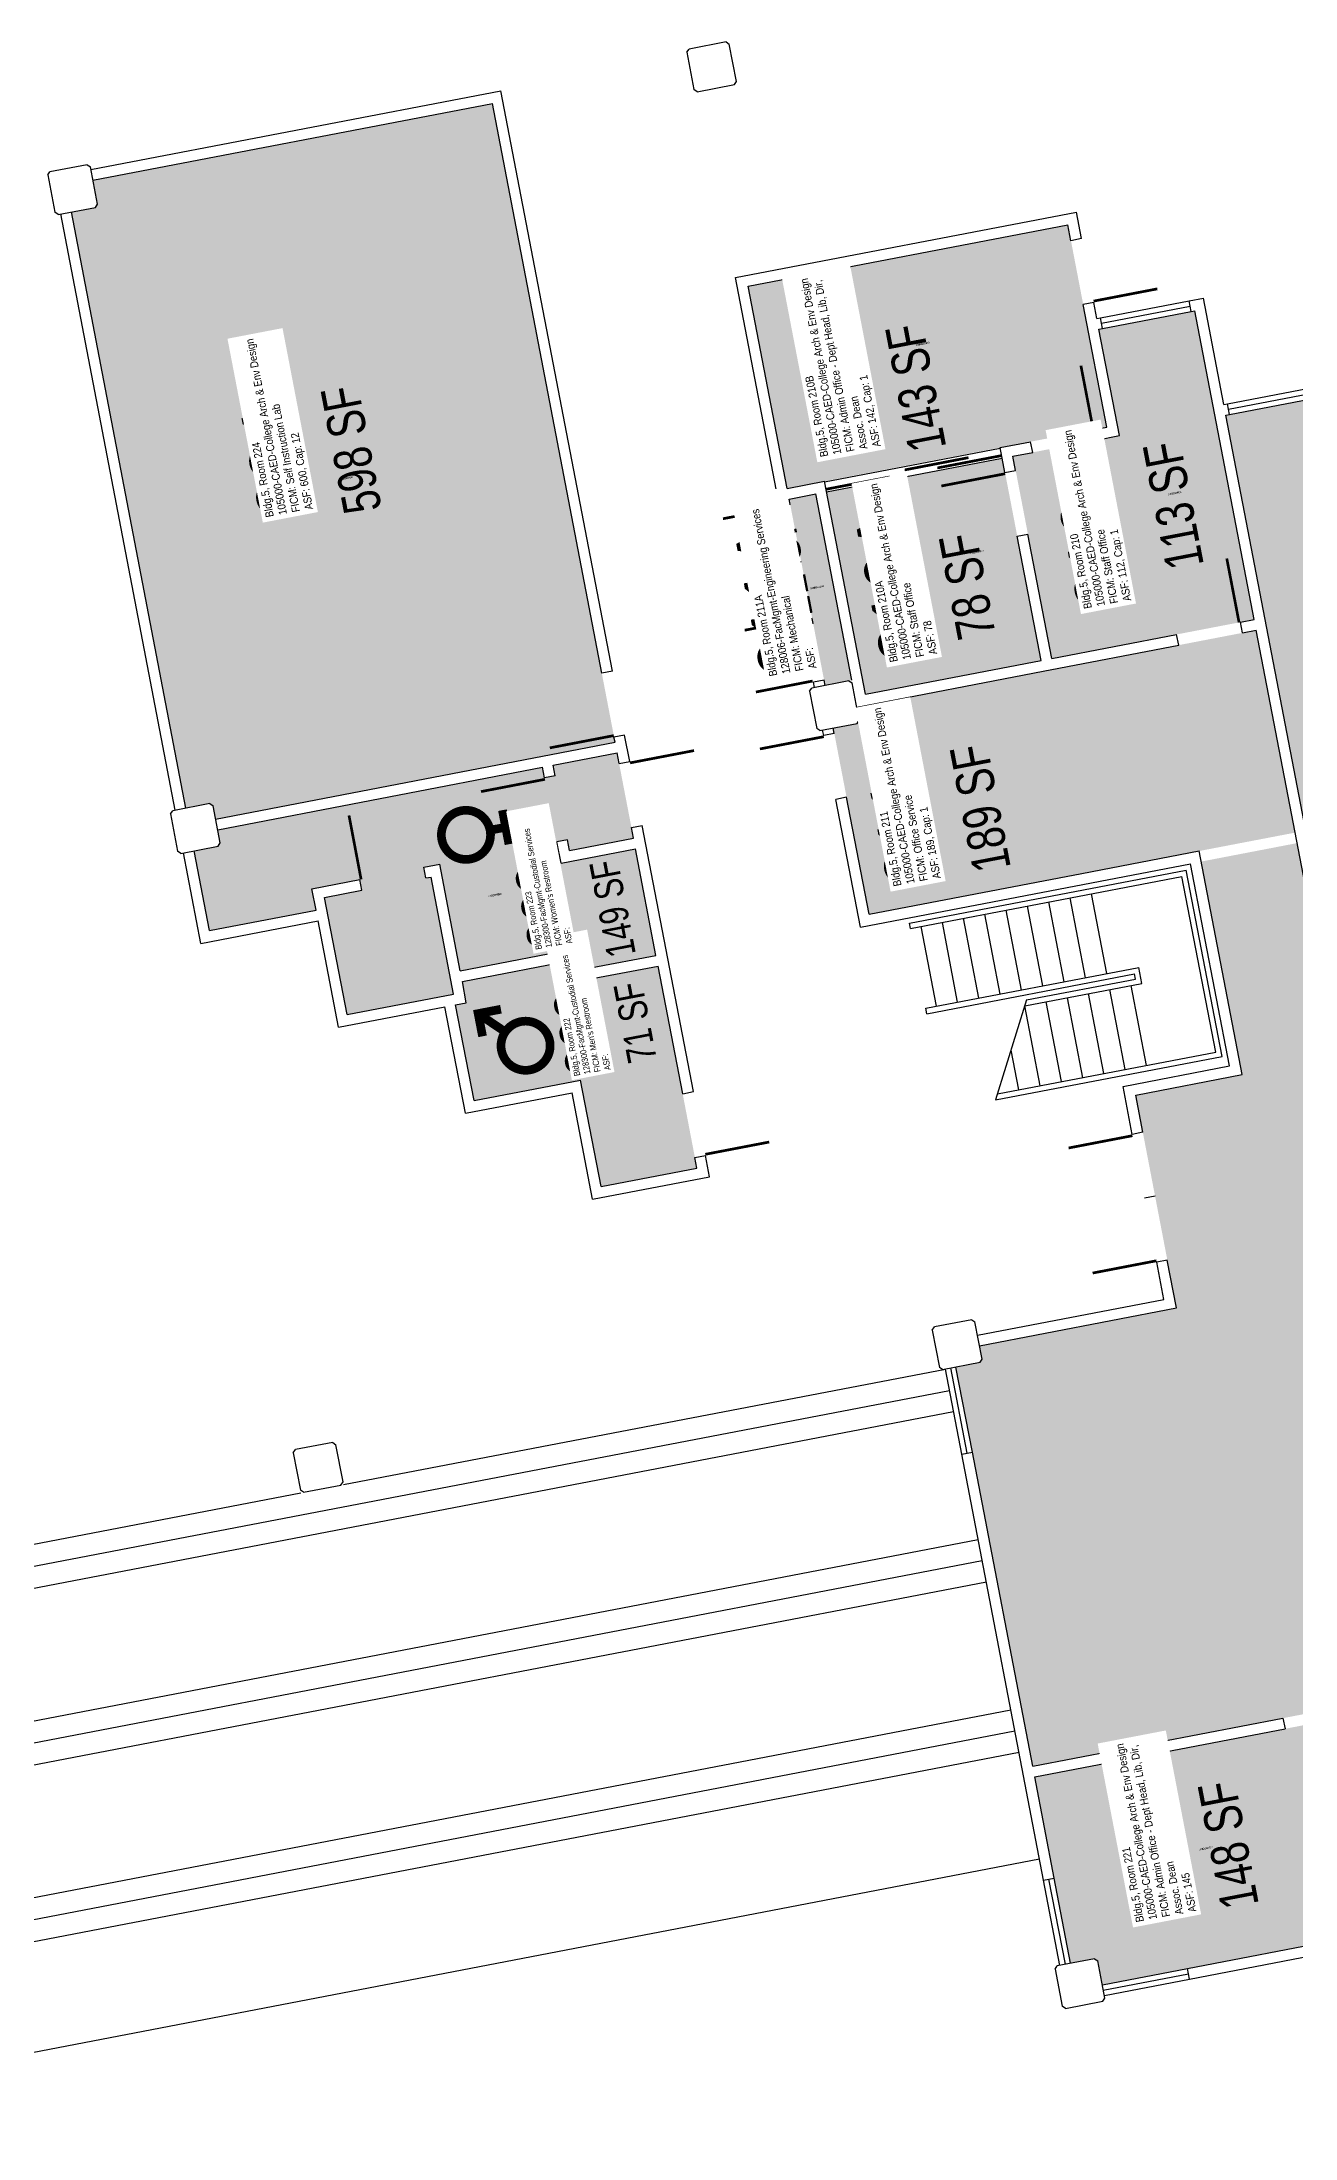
# Model space of a CAD drawing. Header units: inches. Extents: x 69199020 to 69202739, y 27674225 to 27677034.
# Drawn here: x 69201444 to 69202137, y 27674225 to 27675384 of the extents above; entities that cross this region are included whole.
import ezdxf
from ezdxf.enums import TextEntityAlignment as Align

# ---------------------------------------------------------------- set-up
doc = ezdxf.new("R2010")
doc.units = ezdxf.units.IN
doc.header["$LTSCALE"] = 10
doc.header["$MEASUREMENT"] = 0
doc.layers.get('0').update_dxf_attribs({"linetype": 'CONTINUOUS'})
for name, color, linetype in [('A-DOOR', 2, 'CONTINUOUS'), ('A-FLOR', 3, 'CONTINUOUS'), ('A-GLAZ', 1, 'CONTINUOUS'), ('A-IDEN-ICON', 4, 'CONTINUOUS'), ('A-IDEN-RNUM', 7, 'CONTINUOUS'), ('A-IDEN-SNUM', 4, 'CONTINUOUS'), ('A-IDEN-VNUM', 4, 'CONTINUOUS'), ('A-SITE', 3, 'CONTINUOUS'), ('A-WALL', 5, 'CONTINUOUS'), ('AREA-TEXT', 3, 'CONTINUOUS'), ('Rooms-Category-Color', 7, 'CONTINUOUS'), ('Rooms-College-Color', 7, 'CONTINUOUS'), ('Rooms-Department-Color', 7, 'CONTINUOUS'), ('Rooms-Division-Color', 7, 'CONTINUOUS'), ('Rooms-Information', 7, 'CONTINUOUS')]:
    doc.layers.add(name, color=color, linetype=linetype)
doc.styles.add('CP_AREA', font='arial.ttf', dxfattribs={"height": 15})
doc.styles.add('CP_ROOMSNUMBER', font='arial.ttf', dxfattribs={"height": 1})
doc.styles.add('CP_ROOMVNUMBER', font='arial.ttf', dxfattribs={"width": 0.85, "height": 0.075})

# ---------------------------------------------------------------- blocks, each defined once
blk = doc.blocks.new('CPWOMEN')
at = {"const_width": 0.015}
blk.add_lwpolyline([(-0.0375, 0, 1), (0.0475, 0, 1)], format="xyb", close=True, dxfattribs=at)
for points in [[(0.005, -0.04), (0.005, -0.1)], [(-0.025, -0.07), (0.035, -0.07)]]:
    blk.add_lwpolyline(points, dxfattribs=at)
blk = doc.blocks.new('CPMEN')
at = {"const_width": 0.015}
for points in [[(0.055, 0.01), (0.055, 0.05), (0.015, 0.05)], [(0.0151, 0.0101), (0.055, 0.05)]]:
    blk.add_lwpolyline(points, dxfattribs=at)
blk.add_lwpolyline([(-0.0575, -0.02, 1), (0.0275, -0.02, 1)], format="xyb", close=True, dxfattribs=at)

msp = doc.modelspace()

# ---------------------------------------------------------------- hatches: boundary and pattern name
at = {"layer": 'Rooms-Category-Color', "true_color": 0xe3f498}
msp.add_hatch(color=61, dxfattribs=at).paths.add_polyline_path([(69201460, 27675290.4), (69201473.3, 27675292.9), (69201474.5, 27675294.7), (69201471.9, 27675308), (69201692.9, 27675350.4), (69201760.8, 27674996.9), (69201539.8, 27674954.4), (69201538.4, 27674961.8), (69201536.7, 27674963), (69201523.4, 27674960.4)])
at = {"layer": 'Rooms-Category-Color', "true_color": 0xfa9ba3}
for points in [[(69201834.5, 27675249.3), (69202011.3, 27675283.3), (69202032.8, 27675171.3), (69201856, 27675137.4)], [(69202039.8, 27675166.6), (69202028.5, 27675225.5), (69202081.5, 27675235.7), (69202114.3, 27675064.8), (69202002.4, 27675043.3), (69201980.9, 27675155.2)], [(69202098.7, 27675177.9), (69202151.8, 27675188.1), (69202163.1, 27675129.1), (69202227.9, 27675141.6), (69202236.4, 27675097.4), (69202223.1, 27675094.9), (69202221.9, 27675093.1), (69202225.9, 27675072.5), (69202227.6, 27675071.3), (69202235, 27675072.7), (69202277.5, 27674851.7), (69202165.5, 27674830.2)], [(69201975, 27675154.1), (69201996.5, 27675042.2), (69201899.3, 27675023.5), (69201877.8, 27675135.4)], [(69201881.5, 27675004.8), (69201894.7, 27675007.3), (69201895.9, 27675009.1), (69201894.5, 27675016.4), (69202115.5, 27675058.9), (69202137, 27674946.9), (69201901.3, 27674901.7)], [(69201993, 27674424.4), (69202169.8, 27674458.4), (69202192.4, 27674340.5), (69202030.4, 27674309.4), (69202027.8, 27674322.6), (69202026.1, 27674323.8), (69202012.8, 27674321.3)]]:
    msp.add_hatch(color=241, dxfattribs=at).paths.add_polyline_path(points)
at = {"layer": 'Rooms-Category-Color', "true_color": 0xadadad}
for points in [[(69201857.1, 27675131.5), (69201871.9, 27675134.3), (69201891.7, 27675031.2), (69201877, 27675028.3)], [(69201527.9, 27674936.9), (69201541.2, 27674939.4), (69201542.4, 27674941.2), (69201541, 27674948.5), (69201720.7, 27674983.1), (69201721.8, 27674977.2), (69201727.7, 27674978.3), (69201726.6, 27674984.2), (69201761.9, 27674991), (69201771, 27674943.8), (69201735.6, 27674937), (69201734.5, 27674942.9), (69201728.6, 27674941.8), (69201730.9, 27674930), (69201772.1, 27674937.9), (69201783.4, 27674879), (69201748.1, 27674872.2), (69201745.8, 27674884), (69201675.1, 27674870.4), (69201663.8, 27674929.4), (69201655, 27674927.7), (69201656.1, 27674921.8), (69201659, 27674922.3), (69201671.5, 27674857.5), (69201612.6, 27674846.2), (69201600.1, 27674911), (69201620.7, 27674915), (69201619.6, 27674920.9), (69201593.1, 27674915.8), (69201595.4, 27674904), (69201536.4, 27674892.7)], [(69201672.6, 27674851.6), (69201678.5, 27674852.8), (69201676.3, 27674864.5), (69201741.1, 27674877), (69201743.3, 27674865.2), (69201784.6, 27674873.1), (69201806.1, 27674761.2), (69201753.1, 27674751), (69201741.7, 27674809.9), (69201682.8, 27674798.6)]]:
    msp.add_hatch(color=253, dxfattribs=at).paths.add_polyline_path(points)
at = {"layer": 'Rooms-Category-Color', "true_color": 0xffe090}
msp.add_hatch(color=41, dxfattribs=at).paths.add_polyline_path([(69202463.2, 27674520.9), (69201991.9, 27674430.3), (69201949.4, 27674651.2), (69201962.7, 27674653.8), (69201963.8, 27674655.5), (69201962.4, 27674662.9), (69202071.4, 27674683.9), (69202048.8, 27674801.7), (69202107.7, 27674813), (69202085.1, 27674930.9), (69202138.1, 27674941.1), (69202160.8, 27674823.2), (69202278.6, 27674845.9), (69202298.4, 27674742.7), (69202291, 27674741.3), (69202289.9, 27674739.6), (69202293.8, 27674718.9), (69202295.6, 27674717.8), (69202316.2, 27674721.7), (69202317.4, 27674723.5), (69202316, 27674730.8), (69202419.1, 27674750.6)])
at = {"layer": 'Rooms-College-Color', "true_color": 0xe3f498}
for points in [[(69201460, 27675290.4), (69201473.3, 27675292.9), (69201474.5, 27675294.7), (69201471.9, 27675308), (69201692.9, 27675350.4), (69201760.8, 27674996.9), (69201539.8, 27674954.4), (69201538.4, 27674961.8), (69201536.7, 27674963), (69201523.4, 27674960.4)], [(69202463.2, 27674520.9), (69201991.9, 27674430.3), (69201949.4, 27674651.2), (69201962.7, 27674653.8), (69201963.8, 27674655.5), (69201962.4, 27674662.9), (69202071.4, 27674683.9), (69202048.8, 27674801.7), (69202107.7, 27674813), (69202085.1, 27674930.9), (69202138.1, 27674941.1), (69202160.8, 27674823.2), (69202278.6, 27674845.9), (69202298.4, 27674742.7), (69202291, 27674741.3), (69202289.9, 27674739.6), (69202293.8, 27674718.9), (69202295.6, 27674717.8), (69202316.2, 27674721.7), (69202317.4, 27674723.5), (69202316, 27674730.8), (69202419.1, 27674750.6)], [(69201993, 27674424.4), (69202169.8, 27674458.4), (69202192.4, 27674340.5), (69202030.4, 27674309.4), (69202027.8, 27674322.6), (69202026.1, 27674323.8), (69202012.8, 27674321.3)]]:
    msp.add_hatch(color=61, dxfattribs=at).paths.add_polyline_path(points)
at = {"layer": 'Rooms-College-Color', "true_color": 0x80bc67}
for points in [[(69201834.5, 27675249.3), (69202011.3, 27675283.3), (69202032.8, 27675171.3), (69201856, 27675137.4)], [(69202039.8, 27675166.6), (69202028.5, 27675225.5), (69202081.5, 27675235.7), (69202114.3, 27675064.8), (69202002.4, 27675043.3), (69201980.9, 27675155.2)], [(69202098.7, 27675177.9), (69202151.8, 27675188.1), (69202163.1, 27675129.1), (69202227.9, 27675141.6), (69202236.4, 27675097.4), (69202223.1, 27675094.9), (69202221.9, 27675093.1), (69202225.9, 27675072.5), (69202227.6, 27675071.3), (69202235, 27675072.7), (69202277.5, 27674851.7), (69202165.5, 27674830.2)], [(69201975, 27675154.1), (69201996.5, 27675042.2), (69201899.3, 27675023.5), (69201877.8, 27675135.4)], [(69201881.5, 27675004.8), (69201894.7, 27675007.3), (69201895.9, 27675009.1), (69201894.5, 27675016.4), (69202115.5, 27675058.9), (69202137, 27674946.9), (69201901.3, 27674901.7)]]:
    msp.add_hatch(color=83, dxfattribs=at).paths.add_polyline_path(points)
at = {"layer": 'Rooms-College-Color', "true_color": 0xadadad}
for points in [[(69201857.1, 27675131.5), (69201871.9, 27675134.3), (69201891.7, 27675031.2), (69201877, 27675028.3)], [(69201527.9, 27674936.9), (69201541.2, 27674939.4), (69201542.4, 27674941.2), (69201541, 27674948.5), (69201720.7, 27674983.1), (69201721.8, 27674977.2), (69201727.7, 27674978.3), (69201726.6, 27674984.2), (69201761.9, 27674991), (69201771, 27674943.8), (69201735.6, 27674937), (69201734.5, 27674942.9), (69201728.6, 27674941.8), (69201730.9, 27674930), (69201772.1, 27674937.9), (69201783.4, 27674879), (69201748.1, 27674872.2), (69201745.8, 27674884), (69201675.1, 27674870.4), (69201663.8, 27674929.4), (69201655, 27674927.7), (69201656.1, 27674921.8), (69201659, 27674922.3), (69201671.5, 27674857.5), (69201612.6, 27674846.2), (69201600.1, 27674911), (69201620.7, 27674915), (69201619.6, 27674920.9), (69201593.1, 27674915.8), (69201595.4, 27674904), (69201536.4, 27674892.7)], [(69201672.6, 27674851.6), (69201678.5, 27674852.8), (69201676.3, 27674864.5), (69201741.1, 27674877), (69201743.3, 27674865.2), (69201784.6, 27674873.1), (69201806.1, 27674761.2), (69201753.1, 27674751), (69201741.7, 27674809.9), (69201682.8, 27674798.6)]]:
    msp.add_hatch(color=253, dxfattribs=at).paths.add_polyline_path(points)
at = {"layer": 'Rooms-Department-Color', "true_color": 0xe3f498}
for points in [[(69201460, 27675290.4), (69201473.3, 27675292.9), (69201474.5, 27675294.7), (69201471.9, 27675308), (69201692.9, 27675350.4), (69201760.8, 27674996.9), (69201539.8, 27674954.4), (69201538.4, 27674961.8), (69201536.7, 27674963), (69201523.4, 27674960.4)], [(69201834.5, 27675249.3), (69202011.3, 27675283.3), (69202032.8, 27675171.3), (69201856, 27675137.4)], [(69202039.8, 27675166.6), (69202028.5, 27675225.5), (69202081.5, 27675235.7), (69202114.3, 27675064.8), (69202002.4, 27675043.3), (69201980.9, 27675155.2)], [(69202098.7, 27675177.9), (69202151.8, 27675188.1), (69202163.1, 27675129.1), (69202227.9, 27675141.6), (69202236.4, 27675097.4), (69202223.1, 27675094.9), (69202221.9, 27675093.1), (69202225.9, 27675072.5), (69202227.6, 27675071.3), (69202235, 27675072.7), (69202277.5, 27674851.7), (69202165.5, 27674830.2)], [(69201975, 27675154.1), (69201996.5, 27675042.2), (69201899.3, 27675023.5), (69201877.8, 27675135.4)], [(69201881.5, 27675004.8), (69201894.7, 27675007.3), (69201895.9, 27675009.1), (69201894.5, 27675016.4), (69202115.5, 27675058.9), (69202137, 27674946.9), (69201901.3, 27674901.7)], [(69202463.2, 27674520.9), (69201991.9, 27674430.3), (69201949.4, 27674651.2), (69201962.7, 27674653.8), (69201963.8, 27674655.5), (69201962.4, 27674662.9), (69202071.4, 27674683.9), (69202048.8, 27674801.7), (69202107.7, 27674813), (69202085.1, 27674930.9), (69202138.1, 27674941.1), (69202160.8, 27674823.2), (69202278.6, 27674845.9), (69202298.4, 27674742.7), (69202291, 27674741.3), (69202289.9, 27674739.6), (69202293.8, 27674718.9), (69202295.6, 27674717.8), (69202316.2, 27674721.7), (69202317.4, 27674723.5), (69202316, 27674730.8), (69202419.1, 27674750.6)], [(69201993, 27674424.4), (69202169.8, 27674458.4), (69202192.4, 27674340.5), (69202030.4, 27674309.4), (69202027.8, 27674322.6), (69202026.1, 27674323.8), (69202012.8, 27674321.3)]]:
    msp.add_hatch(color=61, dxfattribs=at).paths.add_polyline_path(points)
at = {"layer": 'Rooms-Department-Color', "true_color": 0xacacac}
for points in [[(69201857.1, 27675131.5), (69201871.9, 27675134.3), (69201891.7, 27675031.2), (69201877, 27675028.3)], [(69201527.9, 27674936.9), (69201541.2, 27674939.4), (69201542.4, 27674941.2), (69201541, 27674948.5), (69201720.7, 27674983.1), (69201721.8, 27674977.2), (69201727.7, 27674978.3), (69201726.6, 27674984.2), (69201761.9, 27674991), (69201771, 27674943.8), (69201735.6, 27674937), (69201734.5, 27674942.9), (69201728.6, 27674941.8), (69201730.9, 27674930), (69201772.1, 27674937.9), (69201783.4, 27674879), (69201748.1, 27674872.2), (69201745.8, 27674884), (69201675.1, 27674870.4), (69201663.8, 27674929.4), (69201655, 27674927.7), (69201656.1, 27674921.8), (69201659, 27674922.3), (69201671.5, 27674857.5), (69201612.6, 27674846.2), (69201600.1, 27674911), (69201620.7, 27674915), (69201619.6, 27674920.9), (69201593.1, 27674915.8), (69201595.4, 27674904), (69201536.4, 27674892.7)], [(69201672.6, 27674851.6), (69201678.5, 27674852.8), (69201676.3, 27674864.5), (69201741.1, 27674877), (69201743.3, 27674865.2), (69201784.6, 27674873.1), (69201806.1, 27674761.2), (69201753.1, 27674751), (69201741.7, 27674809.9), (69201682.8, 27674798.6)]]:
    msp.add_hatch(color=253, dxfattribs=at).paths.add_polyline_path(points)
at = {"layer": 'Rooms-Division-Color', "true_color": 0xe3f498}
for points in [[(69201460, 27675290.4), (69201473.3, 27675292.9), (69201474.5, 27675294.7), (69201471.9, 27675308), (69201692.9, 27675350.4), (69201760.8, 27674996.9), (69201539.8, 27674954.4), (69201538.4, 27674961.8), (69201536.7, 27674963), (69201523.4, 27674960.4)], [(69201834.5, 27675249.3), (69202011.3, 27675283.3), (69202032.8, 27675171.3), (69201856, 27675137.4)], [(69202039.8, 27675166.6), (69202028.5, 27675225.5), (69202081.5, 27675235.7), (69202114.3, 27675064.8), (69202002.4, 27675043.3), (69201980.9, 27675155.2)], [(69202098.7, 27675177.9), (69202151.8, 27675188.1), (69202163.1, 27675129.1), (69202227.9, 27675141.6), (69202236.4, 27675097.4), (69202223.1, 27675094.9), (69202221.9, 27675093.1), (69202225.9, 27675072.5), (69202227.6, 27675071.3), (69202235, 27675072.7), (69202277.5, 27674851.7), (69202165.5, 27674830.2)], [(69201975, 27675154.1), (69201996.5, 27675042.2), (69201899.3, 27675023.5), (69201877.8, 27675135.4)], [(69201881.5, 27675004.8), (69201894.7, 27675007.3), (69201895.9, 27675009.1), (69201894.5, 27675016.4), (69202115.5, 27675058.9), (69202137, 27674946.9), (69201901.3, 27674901.7)], [(69202463.2, 27674520.9), (69201991.9, 27674430.3), (69201949.4, 27674651.2), (69201962.7, 27674653.8), (69201963.8, 27674655.5), (69201962.4, 27674662.9), (69202071.4, 27674683.9), (69202048.8, 27674801.7), (69202107.7, 27674813), (69202085.1, 27674930.9), (69202138.1, 27674941.1), (69202160.8, 27674823.2), (69202278.6, 27674845.9), (69202298.4, 27674742.7), (69202291, 27674741.3), (69202289.9, 27674739.6), (69202293.8, 27674718.9), (69202295.6, 27674717.8), (69202316.2, 27674721.7), (69202317.4, 27674723.5), (69202316, 27674730.8), (69202419.1, 27674750.6)], [(69201993, 27674424.4), (69202169.8, 27674458.4), (69202192.4, 27674340.5), (69202030.4, 27674309.4), (69202027.8, 27674322.6), (69202026.1, 27674323.8), (69202012.8, 27674321.3)]]:
    msp.add_hatch(color=61, dxfattribs=at).paths.add_polyline_path(points)
at = {"layer": 'Rooms-Division-Color', "true_color": 0xadadad}
for points in [[(69201857.1, 27675131.5), (69201871.9, 27675134.3), (69201891.7, 27675031.2), (69201877, 27675028.3)], [(69201527.9, 27674936.9), (69201541.2, 27674939.4), (69201542.4, 27674941.2), (69201541, 27674948.5), (69201720.7, 27674983.1), (69201721.8, 27674977.2), (69201727.7, 27674978.3), (69201726.6, 27674984.2), (69201761.9, 27674991), (69201771, 27674943.8), (69201735.6, 27674937), (69201734.5, 27674942.9), (69201728.6, 27674941.8), (69201730.9, 27674930), (69201772.1, 27674937.9), (69201783.4, 27674879), (69201748.1, 27674872.2), (69201745.8, 27674884), (69201675.1, 27674870.4), (69201663.8, 27674929.4), (69201655, 27674927.7), (69201656.1, 27674921.8), (69201659, 27674922.3), (69201671.5, 27674857.5), (69201612.6, 27674846.2), (69201600.1, 27674911), (69201620.7, 27674915), (69201619.6, 27674920.9), (69201593.1, 27674915.8), (69201595.4, 27674904), (69201536.4, 27674892.7)], [(69201672.6, 27674851.6), (69201678.5, 27674852.8), (69201676.3, 27674864.5), (69201741.1, 27674877), (69201743.3, 27674865.2), (69201784.6, 27674873.1), (69201806.1, 27674761.2), (69201753.1, 27674751), (69201741.7, 27674809.9), (69201682.8, 27674798.6)]]:
    msp.add_hatch(color=253, dxfattribs=at).paths.add_polyline_path(points)

# ---------------------------------------------------------------- linework, layer by layer
at = {"layer": 'A-DOOR'}
for points in [[(69202025.5, 27675241, 1.5, 1.5, 0), (69202060.8, 27675247.8, 0, 0, 0), (69202060.7, 27675248.6, 0, 0, 0.414214), (69202017.4, 27675275.4, 0, 0, 0.414214)], [(69202025.3, 27675170, 1.5, 1.5, 0), (69202018.5, 27675205.3, 0, 0, 0), (69202017.7, 27675205.2, 0, 0, 0.414214), (69201990.9, 27675161.8, 0, 0, 0.414214)], [(69201956.3, 27675154.4, 1.5, 1.5, 0), (69201921, 27675147.6, 0, 0, 0), (69201920.9, 27675148.3, 0, 0, 0)], [(69201974.5, 27675155.5, 1.5, 1.5, 0), (69201939.1, 27675148.7, 0, 0, 0), (69201939, 27675149.5, 0, 0, 0)], [(69201912.8, 27675143.7, 1.5, 1.5, 0), (69201877.5, 27675136.9, 0, 0, 0), (69201877.3, 27675137.6, 0, 0, 0)], [(69201976.6, 27675145.5, 1.5, 1.5, 0), (69201941.3, 27675138.7, 0, 0, 0), (69201941.1, 27675139.4, 0, 0, 0.414214), (69201983.3, 27675110.9, 0, 0, 0.414214)], [(69201852, 27675126.6, 1.5, 1.5, 0), (69201820.5, 27675120.6, 0, 0, 0), (69201820.4, 27675121.3, 0, 0, 0.414214), (69201857.9, 27675096, 0, 0, 0.414214)], [(69201863.9, 27675065, 1.5, 1.5, 0), (69201832.5, 27675058.9, 0, 0, 0), (69201832.6, 27675058.2, 0, 0, -0.414214), (69201858, 27675095.6, 0, 0, -0.414214)], [(69202106, 27675063.2, 1.5, 1.5, 0), (69202099.2, 27675098.6, 0, 0, 0), (69202098.4, 27675098.4, 0, 0, 0.414214), (69202071.6, 27675055.1, 0, 0, 0.414214)], [(69201870.1, 27675030.8, 1.5, 1.5, 0), (69201838.7, 27675024.7, 0, 0, 0), (69201838.8, 27675024, 0, 0, -0.414214), (69201864.2, 27675061.4, 0, 0, -0.414214)], [(69201760.1, 27675000.6, 1.5, 1.5, 0), (69201724.7, 27674993.8, 0, 0, 0), (69201724.6, 27674994.5, 0, 0, -0.414214), (69201754.9, 27675035.5, 0, 0, -0.414214)], [(69201876.3, 27675000, 1.5, 1.5, 0), (69201840.9, 27674993.2, 0, 0, 0), (69201841.1, 27674992.4, 0, 0, 0.414214), (69201884.4, 27674965.6, 0, 0, 0.414214)], [(69201769.1, 27674985.5, 1.5, 1.5, 0), (69201804.5, 27674992.3, 0, 0, 0), (69201804.6, 27674991.5, 0, 0, -0.414214), (69201774.3, 27674950.6, 0, 0, -0.414214)], [(69201722, 27674976.4, 1.5, 1.5, 0), (69201686.6, 27674969.6, 0, 0, 0), (69201686.8, 27674968.9, 0, 0, 0.414214), (69201730.1, 27674942.1, 0, 0, 0.414214)], [(69201620.3, 27674921, 1.5, 1.5, 0), (69201613.6, 27674956.4, 0, 0, 0), (69201614.3, 27674956.5, 0, 0, -0.414214), (69201655.2, 27674926.2, 0, 0, -0.414214)], [(69201810.7, 27674768.9, 1.5, 1.5, 0), (69201846.1, 27674775.7, 0, 0, 0), (69201845.9, 27674776.5, 0, 0, 0.414214), (69201802.6, 27674803.3, 0, 0, 0.414214)], [(69202047, 27674779.2, 1.5, 1.5, 0), (69202011.7, 27674772.4, 0, 0, 0), (69202011.8, 27674771.7, 0, 0, 0.414214), (69202055.1, 27674744.9, 0, 0, 0.414214)], [(69202060.3, 27674710, 1.5, 1.5, 0), (69202025, 27674703.2, 0, 0, 0), (69202024.8, 27674703.9, 0, 0, -0.414214), (69202055.1, 27674744.9, 0, 0, -0.414214)], [(69202166.1, 27674457.6, 1.5, 1.5, 0), (69202172.9, 27674422.3, 0, 0, 0), (69202172.1, 27674422.2, 0, 0, -0.414214), (69202131.2, 27674452.5, 0, 0, -0.414214)]]:
    msp.add_lwpolyline(points, format="xyseb", dxfattribs=at)
at = {"layer": 'A-FLOR'}
for p, q in [((69201923.6, 27674896.8), (69202076.8, 27674926.2)), ((69201924.2, 27674893.8), (69202074.4, 27674922.7)), ((69202093.1, 27674825.5), (69202074.4, 27674922.7)), ((69202096.6, 27674823.1), (69202076.8, 27674926.2)), ((69202009.3, 27674864.4), (69202000.8, 27674908.6)), ((69202021.1, 27674866.6), (69202012.6, 27674910.8)), ((69202032.8, 27674868.9), (69202024.3, 27674913.1)), ((69201924.2, 27674893.8), (69201923.6, 27674896.8)), ((69201950.3, 27674853), (69201941.9, 27674897.2)), ((69201962.1, 27674855.3), (69201953.6, 27674899.5)), ((69201973.9, 27674857.6), (69201965.4, 27674901.8)), ((69201985.7, 27674859.8), (69201977.2, 27674904)), ((69201997.5, 27674862.1), (69201989, 27674906.3)), ((69201938.6, 27674850.8), (69201930.1, 27674895)), ((69201932.7, 27674849.7), (69202050.5, 27674872.3)), ((69201933.2, 27674846.7), (69202048.1, 27674868.8)), ((69201987.4, 27674851), (69202052.2, 27674863.5)), ((69201988.4, 27674854.3), (69202048.7, 27674865.8)), ((69202054.8, 27674818.1), (69202046.3, 27674862.3)), ((69202048.7, 27674865.8), (69202048.1, 27674868.8)), ((69202052.2, 27674863.5), (69202050.5, 27674872.3)), ((69201933.2, 27674846.7), (69201932.7, 27674849.7)), ((69201988.4, 27674854.3), (69201971.3, 27674799)), ((69201995.9, 27674806.8), (69201987.4, 27674851)), ((69202007.7, 27674809.1), (69201999.2, 27674853.3)), ((69202019.5, 27674811.3), (69202011, 27674855.5)), ((69202031.2, 27674813.6), (69202022.7, 27674857.8)), ((69202043, 27674815.9), (69202034.5, 27674860.1)), ((69201984.1, 27674804.5), (69201979.9, 27674826.6)), ((69201971.3, 27674799), (69202096.6, 27674823.1)), ((69201972.3, 27674802.3), (69202093.1, 27674825.5))]:
    msp.add_line(p, q, dxfattribs=at)
at = {"layer": 'A-GLAZ'}
for p, q in [((69202029.3, 27675231.7), (69202078.4, 27675241.2)), ((69202029.9, 27675228.8), (69202079, 27675238.2)), ((69202030.4, 27675225.9), (69202079.5, 27675235.3)), ((69202099.6, 27675184.1), (69202148.7, 27675193.6)), ((69202100.1, 27675181.2), (69202149.2, 27675190.6)), ((69202100.7, 27675178.3), (69202149.8, 27675187.7)), ((69201876.7, 27675141), (69201973.9, 27675159.7)), ((69201877.8, 27675135.4), (69201975, 27675154.1)), ((69201952.6, 27674603), (69201943.5, 27674650.1)), ((69201955.5, 27674603.5), (69201946.5, 27674650.7)), ((69201958.5, 27674604.1), (69201949.4, 27674651.2)), ((69202006.9, 27674320.1), (69201997.8, 27674367.3)), ((69202009.9, 27674320.7), (69202000.8, 27674367.9)), ((69202012.8, 27674321.3), (69202003.7, 27674368.4)), ((69202030.4, 27674309.4), (69202077.5, 27674318.4)), ((69202030.9, 27674306.4), (69202078.1, 27674315.5)), ((69202031.5, 27674303.5), (69202078.6, 27674312.5))]:
    msp.add_line(p, q, dxfattribs=at)
at = {"layer": 'A-SITE'}
for p, q in [((69201610.6, 27674586.2), (69201943.5, 27674650.1)), ((69201400.7, 27674533.6), (69201945.8, 27674638.3)), ((69201391.2, 27674519.6), (69201948, 27674626.5)), ((69201410.3, 27674547.7), (69201587, 27674581.6)), ((69201334.1, 27674435.3), (69201961.6, 27674555.8)), ((69201324.6, 27674421.2), (69201963.9, 27674544.1)), ((69201315.1, 27674407.2), (69201966.2, 27674532.3)), ((69201257.9, 27674322.9), (69201979.7, 27674461.6)), ((69201248.4, 27674308.8), (69201982, 27674449.8)), ((69201238.9, 27674294.8), (69201984.3, 27674438)), ((69201191.3, 27674224.5), (69201995.6, 27674379.1))]:
    msp.add_line(p, q, dxfattribs=at)
at = {"layer": 'A-WALL'}
for p, q in [((69201822.3, 27675384.4), (69201801.7, 27675380.5)), ((69201822.3, 27675384.4), (69201801.7, 27675380.5)), ((69201822.3, 27675384.4), (69201824, 27675383.2)), ((69201822.3, 27675384.4), (69201824, 27675383.2)), ((69201828, 27675362.6), (69201824, 27675383.2)), ((69201828, 27675362.6), (69201824, 27675383.2)), ((69201800.5, 27675378.7), (69201801.7, 27675380.5)), ((69201800.5, 27675378.7), (69201801.7, 27675380.5)), ((69201800.5, 27675378.7), (69201804.4, 27675358.1)), ((69201800.5, 27675378.7), (69201804.4, 27675358.1)), ((69201806.2, 27675356.9), (69201826.8, 27675360.9)), ((69201806.2, 27675356.9), (69201826.8, 27675360.9)), ((69201826.8, 27675360.9), (69201828, 27675362.6)), ((69201826.8, 27675360.9), (69201828, 27675362.6)), ((69201470.8, 27675313.8), (69201697.6, 27675357.4)), ((69201471.9, 27675308), (69201692.9, 27675350.4)), ((69201753.4, 27675035.2), (69201692.9, 27675350.4)), ((69201759.3, 27675036.3), (69201697.6, 27675357.4)), ((69201806.2, 27675356.9), (69201804.4, 27675358.1)), ((69201806.2, 27675356.9), (69201804.4, 27675358.1)), ((69201468.8, 27675316.5), (69201448.1, 27675312.5)), ((69201468.8, 27675316.5), (69201470.5, 27675315.3)), ((69201474.5, 27675294.7), (69201470.5, 27675315.3)), ((69201446.9, 27675310.8), (69201448.1, 27675312.5)), ((69201446.9, 27675310.8), (69201450.9, 27675290.2)), ((69201452.7, 27675289), (69201450.9, 27675290.2)), ((69201452.7, 27675289), (69201473.3, 27675292.9)), ((69201523.4, 27674960.4), (69201460, 27675290.4)), ((69201473.3, 27675292.9), (69201474.5, 27675294.7)), ((69201827.5, 27675254.1), (69202016, 27675290.3)), ((69202018.9, 27675275.6), (69202016, 27675290.3)), ((69201517.5, 27674959.3), (69201454.1, 27675289.3)), ((69201834.5, 27675249.3), (69202011.3, 27675283.3)), ((69202013, 27675274.4), (69202011.3, 27675283.3)), ((69202018.9, 27675275.6), (69202013, 27675274.4)), ((69201851.8, 27675127.4), (69201827.5, 27675254.1)), ((69201856, 27675137.4), (69201834.5, 27675249.3)), ((69202025.6, 27675240.2), (69202019.8, 27675239.1)), ((69202032.8, 27675171.3), (69202019.8, 27675239.1)), ((69202027.3, 27675231.4), (69202025.6, 27675240.2)), ((69202078.4, 27675241.2), (69202086.3, 27675242.7)), ((69202079.5, 27675235.3), (69202078.4, 27675241.2)), ((69202079.5, 27675235.3), (69202081.5, 27675235.7)), ((69202114.3, 27675064.8), (69202081.5, 27675235.7)), ((69202097.6, 27675183.8), (69202086.3, 27675242.7)), ((69202027.3, 27675231.4), (69202029.3, 27675231.7)), ((69202028.5, 27675225.5), (69202030.4, 27675225.9)), ((69202039.8, 27675166.6), (69202028.5, 27675225.5)), ((69202030.4, 27675225.9), (69202029.3, 27675231.7)), ((69202097.6, 27675183.8), (69202099.6, 27675184.1)), ((69202098.7, 27675177.9), (69202100.7, 27675178.3)), ((69202165.5, 27674830.2), (69202098.7, 27675177.9)), ((69202100.7, 27675178.3), (69202099.6, 27675184.1)), ((69201973.9, 27675160), (69201990.7, 27675163.2)), ((69201991.9, 27675157.3), (69201990.7, 27675163.2)), ((69202026.1, 27675170), (69202032.8, 27675171.3)), ((69202027.2, 27675164.1), (69202026.1, 27675170)), ((69202027.2, 27675164.1), (69202039.8, 27675166.6)), ((69201976.5, 27675146.2), (69201973.9, 27675160)), ((69201980.9, 27675155.2), (69201991.9, 27675157.3)), ((69201982.4, 27675147.3), (69201980.9, 27675155.2)), ((69201856, 27675137.4), (69201876.6, 27675141.3)), ((69201899.3, 27675023.5), (69201876.6, 27675141.3)), ((69201976.5, 27675146.2), (69201982.4, 27675147.3)), ((69201857.7, 27675128.5), (69201851.8, 27675127.4)), ((69201857.1, 27675131.5), (69201871.9, 27675134.3)), ((69201857.7, 27675128.5), (69201857.1, 27675131.5)), ((69201891.7, 27675031.2), (69201871.9, 27675134.3)), ((69201983.3, 27675110.9), (69201989.2, 27675112)), ((69201996.5, 27675042.2), (69201983.3, 27675110.9)), ((69202002.4, 27675043.3), (69201989.2, 27675112)), ((69201863.8, 27675096.8), (69201857.9, 27675095.6)), ((69201869.8, 27675065.3), (69201864, 27675064.2)), ((69201864.5, 27675061.5), (69201864, 27675064.2)), ((69201870.4, 27675062.6), (69201864.5, 27675061.5)), ((69201870.4, 27675062.6), (69201869.8, 27675065.3)), ((69202106.8, 27675063.3), (69202114.3, 27675064.8)), ((69202107.9, 27675057.4), (69202106.8, 27675063.3)), ((69202107.9, 27675057.4), (69202115.5, 27675058.9)), ((69202137, 27674946.9), (69202115.5, 27675058.9)), ((69201997.6, 27675036.3), (69202072.6, 27675050.7)), ((69202002.4, 27675043.3), (69202071.4, 27675056.5)), ((69202072.6, 27675050.7), (69202071.4, 27675056.5)), ((69201759.3, 27675036.3), (69201753.4, 27675035.2)), ((69201894.5, 27675016.4), (69201997.6, 27675036.3)), ((69201899.3, 27675023.5), (69201996.5, 27675042.2)), ((69201868.4, 27675025.2), (69201869.6, 27675026.9)), ((69201868.4, 27675025.2), (69201872.4, 27675004.6)), ((69201890.2, 27675030.9), (69201869.6, 27675026.9)), ((69201876.4, 27675031.2), (69201870.5, 27675030.1)), ((69201871.1, 27675027.2), (69201870.5, 27675030.1)), ((69201877, 27675028.3), (69201876.4, 27675031.2)), ((69201890.2, 27675030.9), (69201892, 27675029.7)), ((69201895.9, 27675009.1), (69201892, 27675029.7)), ((69201766.1, 27675000.9), (69201760.2, 27674999.8)), ((69201769, 27674986.2), (69201766.1, 27675000.9)), ((69201874.1, 27675003.4), (69201872.4, 27675004.6)), ((69201874.1, 27675003.4), (69201894.7, 27675007.3)), ((69201876.2, 27675000.7), (69201875.6, 27675003.6)), ((69201882, 27675001.8), (69201876.2, 27675000.7)), ((69201882, 27675001.8), (69201881.5, 27675004.8)), ((69201894.7, 27675007.3), (69201895.9, 27675009.1)), ((69201539.8, 27674954.4), (69201760.8, 27674996.9)), ((69201726.6, 27674984.2), (69201761.9, 27674991)), ((69201760.8, 27674996.9), (69201760.2, 27674999.8)), ((69201763.1, 27674985.1), (69201761.9, 27674991)), ((69201541, 27674948.5), (69201720.7, 27674983.1)), ((69201721.8, 27674977.2), (69201720.7, 27674983.1)), ((69201727.7, 27674978.3), (69201721.8, 27674977.2)), ((69201727.7, 27674978.3), (69201726.6, 27674984.2)), ((69201763.1, 27674985.1), (69201769, 27674986.2)), ((69201888.8, 27674966.5), (69201882.9, 27674965.3)), ((69201896.5, 27674894.6), (69201882.9, 27674965.3)), ((69201901.3, 27674901.7), (69201888.8, 27674966.5)), ((69201514.9, 27674957.3), (69201516.1, 27674959)), ((69201514.9, 27674957.3), (69201518.8, 27674936.6)), ((69201536.7, 27674963), (69201516.1, 27674959)), ((69201536.7, 27674963), (69201538.4, 27674961.8)), ((69201542.4, 27674941.2), (69201538.4, 27674961.8)), ((69201734.5, 27674942.9), (69201728.6, 27674941.8)), ((69201735.6, 27674937), (69201734.5, 27674942.9)), ((69201735.6, 27674937), (69201771, 27674943.8)), ((69201769.9, 27674949.7), (69201775.8, 27674950.9)), ((69201771, 27674943.8), (69201769.9, 27674949.7)), ((69201804.1, 27674803.6), (69201775.8, 27674950.9)), ((69202160.8, 27674823.2), (69202137, 27674946.9)), ((69201520.6, 27674935.4), (69201518.8, 27674936.6)), ((69201520.6, 27674935.4), (69201541.2, 27674939.4)), ((69201531.7, 27674885.6), (69201522.1, 27674935.7)), ((69201536.4, 27674892.7), (69201527.9, 27674936.9)), ((69201541.2, 27674939.4), (69201542.4, 27674941.2)), ((69201730.9, 27674930), (69201728.6, 27674941.8)), ((69201730.9, 27674930), (69201772.1, 27674937.9)), ((69201783.4, 27674879), (69201772.1, 27674937.9)), ((69202019.1, 27674924.3), (69202083.9, 27674936.8)), ((69202107.7, 27674813), (69202083.9, 27674936.8)), ((69201593.1, 27674915.8), (69201619.6, 27674920.9)), ((69201620.7, 27674915), (69201619.6, 27674920.9)), ((69201655, 27674927.7), (69201663.8, 27674929.4)), ((69201656.1, 27674921.8), (69201655, 27674927.7)), ((69201656.1, 27674921.8), (69201659, 27674922.3)), ((69201671.5, 27674857.5), (69201659, 27674922.3)), ((69201675.1, 27674870.4), (69201663.8, 27674929.4)), ((69201896.5, 27674894.6), (69202079.2, 27674929.7)), ((69201901.3, 27674901.7), (69202019.1, 27674924.3)), ((69202100.7, 27674817.8), (69202079.2, 27674929.7)), ((69201595.4, 27674904), (69201593.1, 27674915.8)), ((69201600.1, 27674911), (69201620.7, 27674915)), ((69201612.6, 27674846.2), (69201600.1, 27674911)), ((69201531.7, 27674885.6), (69201596.5, 27674898.1)), ((69201536.4, 27674892.7), (69201595.4, 27674904)), ((69201607.8, 27674839.2), (69201596.5, 27674898.1)), ((69201675.1, 27674870.4), (69201745.8, 27674884)), ((69201676.3, 27674864.5), (69201741.1, 27674877)), ((69201743.3, 27674865.2), (69201741.1, 27674877)), ((69201743.3, 27674865.2), (69201784.6, 27674873.1)), ((69201748.1, 27674872.2), (69201745.8, 27674884)), ((69201748.1, 27674872.2), (69201783.4, 27674879)), ((69201798.2, 27674802.4), (69201784.6, 27674873.1)), ((69201678.5, 27674852.8), (69201676.3, 27674864.5)), ((69201607.8, 27674839.2), (69201666.7, 27674850.5)), ((69201612.6, 27674846.2), (69201671.5, 27674857.5)), ((69201678.1, 27674791.6), (69201666.7, 27674850.5)), ((69201672.6, 27674851.6), (69201678.5, 27674852.8)), ((69201682.8, 27674798.6), (69201672.6, 27674851.6)), ((69202041.8, 27674806.5), (69202100.7, 27674817.8)), ((69201682.8, 27674798.6), (69201741.7, 27674809.9)), ((69201753.1, 27674751), (69201741.7, 27674809.9)), ((69201798.2, 27674802.4), (69201804.1, 27674803.6)), ((69202046.9, 27674779.9), (69202041.8, 27674806.5)), ((69202048.8, 27674801.7), (69202107.7, 27674813)), ((69201678.1, 27674791.6), (69201737, 27674802.9)), ((69201748.3, 27674744), (69201737, 27674802.9)), ((69202052.8, 27674781.1), (69202048.8, 27674801.7)), ((69202052.8, 27674781.1), (69202046.9, 27674779.9)), ((69201805, 27674767.1), (69201810.8, 27674768.2)), ((69201813.1, 27674756.4), (69201810.8, 27674768.2)), ((69201753.1, 27674751), (69201806.1, 27674761.2)), ((69201806.1, 27674761.2), (69201805, 27674767.1)), ((69201748.3, 27674744), (69201813.1, 27674756.4)), ((69202059.6, 27674745.7), (69202053.7, 27674744.6)), ((69202066.3, 27674710.4), (69202060.5, 27674709.2)), ((69202071.4, 27674683.9), (69202066.3, 27674710.4)), ((69202064.4, 27674688.6), (69202060.5, 27674709.2)), ((69201961.3, 27674668.8), (69202064.4, 27674688.6)), ((69201958.1, 27674677.4), (69201937.5, 27674673.4)), ((69201958.1, 27674677.4), (69201959.9, 27674676.2)), ((69201963.8, 27674655.5), (69201959.9, 27674676.2)), ((69201962.4, 27674662.9), (69202071.4, 27674683.9)), ((69201936.3, 27674671.6), (69201937.5, 27674673.4)), ((69201936.3, 27674671.6), (69201940.3, 27674651)), ((69201942, 27674649.8), (69201962.7, 27674653.8)), ((69201962.7, 27674653.8), (69201963.8, 27674655.5)), ((69201942, 27674649.8), (69201940.3, 27674651)), ((69201604.6, 27674609.4), (69201584, 27674605.5)), ((69201604.6, 27674609.4), (69201584, 27674605.5)), ((69201604.6, 27674609.4), (69201606.4, 27674608.2)), ((69201604.6, 27674609.4), (69201606.4, 27674608.2)), ((69201610.3, 27674587.6), (69201606.4, 27674608.2)), ((69201610.3, 27674587.6), (69201606.4, 27674608.2)), ((69201582.8, 27674603.7), (69201584, 27674605.5)), ((69201582.8, 27674603.7), (69201584, 27674605.5)), ((69201582.8, 27674603.7), (69201586.7, 27674583.1)), ((69201582.8, 27674603.7), (69201586.7, 27674583.1)), ((69201952.6, 27674603), (69201958.5, 27674604.1)), ((69201997.8, 27674367.3), (69201952.6, 27674603)), ((69201991.9, 27674430.3), (69201958.5, 27674604.1)), ((69201588.5, 27674581.9), (69201586.7, 27674583.1)), ((69201588.5, 27674581.9), (69201586.7, 27674583.1)), ((69201588.5, 27674581.9), (69201609.1, 27674585.9)), ((69201588.5, 27674581.9), (69201609.1, 27674585.9)), ((69201609.1, 27674585.9), (69201610.3, 27674587.6)), ((69201609.1, 27674585.9), (69201610.3, 27674587.6)), ((69201991.9, 27674430.3), (69202130.3, 27674456.9)), ((69202130.3, 27674456.9), (69202131.5, 27674451)), ((69201993, 27674424.4), (69202131.5, 27674451)), ((69202003.7, 27674368.4), (69201993, 27674424.4)), ((69201997.8, 27674367.3), (69202003.7, 27674368.4)), ((69202078.6, 27674312.5), (69202361.5, 27674366.9)), ((69202077.5, 27674318.4), (69202192.4, 27674340.5)), ((69202004.2, 27674318.1), (69202005.4, 27674319.9)), ((69202004.2, 27674318.1), (69202008.2, 27674297.5)), ((69202026.1, 27674323.8), (69202005.4, 27674319.9)), ((69202026.1, 27674323.8), (69202027.8, 27674322.6)), ((69202031.8, 27674302), (69202027.8, 27674322.6)), ((69202078.6, 27674312.5), (69202077.5, 27674318.4)), ((69202010, 27674296.3), (69202008.2, 27674297.5)), ((69202010, 27674296.3), (69202030.6, 27674300.3)), ((69202030.6, 27674300.3), (69202031.8, 27674302))]:
    msp.add_line(p, q, dxfattribs=at)

# ---------------------------------------------------------------- block references
at = {"layer": 'A-IDEN-ICON', "xscale": 320.0000000037253, "yscale": 320.0000000037253, "zscale": 320.0000000037253}
for name, p, rotation in [('CPWOMEN', (69201678.6, 27674944.1), 100.8755009443218), ('CPMEN', (69201704.1, 27674832.5), 100.8755009438215)]:
    msp.add_blockref(name, p, dxfattribs=dict(at, rotation=rotation))

# ---------------------------------------------------------------- texts
at = {"layer": 'A-IDEN-RNUM', "style": 'CP_ROOMSNUMBER', "width": 0.85}
for s, p in [('0210-B0', (69201930.9, 27675217.4)), ('0224-00', (69201611.9, 27675143)), ('0210-00', (69202070.3, 27675134.7)), ('0210-A0', (69201960.8, 27675102.2)), ('0211-A0', (69201872.6, 27675082.7)), ('0211-00', (69201962, 27674985.2)), ('0223-00', (69201694.5, 27674912.4)), ('0222-00', (69201748.5, 27674834.2)), ('0221-00', (69202087.6, 27674384.9))]:
    msp.add_text(s, height=1, rotation=10.8755, dxfattribs=at).set_placement(p, align=Align.MIDDLE)
at = {"layer": 'A-IDEN-SNUM', "style": 'CP_ROOMSNUMBER', "width": 0.85}
for s, p in [('00500210B0', (69201930.9, 27675217.4)), ('0050022400', (69201611.9, 27675143)), ('0050021000', (69202070.3, 27675134.7)), ('00500210A0', (69201960.8, 27675102.2)), ('00500211A0', (69201872.6, 27675082.7)), ('0050021100', (69201962, 27674985.2)), ('0050022300', (69201694.5, 27674912.4)), ('0050022200', (69201748.5, 27674834.2)), ('0050022100', (69202087.6, 27674384.9))]:
    msp.add_text(s, height=1, rotation=10.8755, dxfattribs=at).set_placement(p, align=Align.MIDDLE)
at = {"layer": 'A-IDEN-VNUM', "style": 'CP_ROOMVNUMBER', "width": 0.85}
for s, height, p in [('210B', 31, (69201886, 27675200.4)), ('224', 31, (69201574, 27675153.5)), ('210A', 31, (69201915.9, 27675085.3)), ('210', 31, (69202026.9, 27675102.9)), ('211A', 31, (69201849, 27675077.4)), ('211', 31, (69201921.3, 27674949.3)), ('223', 24, (69201721.1, 27674906.9)), ('222', 24, (69201742.1, 27674836.9)), ('221', 31, (69202061.4, 27674377.4))]:
    msp.add_text(s, height=height, rotation=100.88, dxfattribs=at).set_placement(p, align=Align.MIDDLE)
at = {"layer": 'AREA-TEXT', "style": 'CP_AREA', "width": 0.75}
for s, height, p in [('143 SF', 21, (69201927.1, 27675193)), ('598 SF', 21, (69201614.8, 27675158.8)), ('113 SF', 21, (69202069.6, 27675127.9)), ('11 SF', 21, (69201854.5, 27675093.8)), ('78 SF', 21, (69201955.6, 27675083.2)), ('189 SF', 21, (69201962.8, 27674960.4)), ('149 SF', 16, (69201759.4, 27674904.8)), ('71 SF', 16, (69201771.9, 27674841.8)), ('148 SF', 21, (69202100, 27674386.7))]:
    msp.add_text(s, height=height, rotation=100.8755, dxfattribs=at).set_placement(p, align=Align.MIDDLE_CENTER)

# ---------------------------------------------------------------- next in the draw order: texts
at = {"layer": 'Rooms-Information', "attachment_point": 7, "rotation": 100.88, "style": 'CP_ROOMVNUMBER', "bg_fill": 3, "box_fill_scale": 1.5, "bg_fill_color": 9, "bg_fill_true_color": 13158600, "bg_fill_transparency": 0}
for s, insert, char_height, width in [('Bldg.5, Room 210B^M^J105000-CAED-College Arch & Env Design^M^JFICM: Admin Office - Dept Head, Lib, Dir, Assoc. Dean^M^JASF: 142, Cap: 1', (69201909.1, 27675161.1), 4.4286, 99.2), ('Bldg.5, Room 224^M^J105000-CAED-College Arch & Env Design^M^JFICM: Self Instruction Lab^M^JASF: 600, Cap: 12', (69201595.1, 27675126.3), 4.4286, 99.2), ('Bldg.5, Room 210^M^J105000-CAED-College Arch & Env Design^M^JFICM: Staff Office^M^JASF: 112, Cap: 1', (69202047.7, 27675075.7), 4.429, 99.2), ('Bldg.5, Room 210A^M^J105000-CAED-College Arch & Env Design^M^JFICM: Staff Office^M^JASF: 78', (69201939.1, 27675045.9), 4.429, 99.2), ('Bldg.5, Room 211A^M^J128006-FacMgmt-Engineering Services^M^JFICM: Mechanical^M^JASF: ', (69201872.4, 27675038.1), 4.429, 99.2), ('Bldg.5, Room 211^M^J105000-CAED-College Arch & Env Design^M^JFICM: Office Service^M^JASF: 189, Cap: 1', (69201942.4, 27674922.1), 4.4286, 99.2), ("Bldg.5, Room 223^M^J128300-FacMgmt-Custodial Services^M^JFICM: Women's Restroom^M^JASF: ", (69201737.3, 27674885.8), 3.429, 76.8), ('Bldg.5, Room 221^M^J105000-CAED-College Arch & Env Design^M^JFICM: Admin Office - Dept Head, Lib, Dir, Assoc. Dean^M^JASF: 145', (69202082.5, 27674350.1), 4.4286, 99.2)]:
    msp.add_mtext(s, dxfattribs=dict(at, insert=insert, char_height=char_height, width=width))

# ---------------------------------------------------------------- next in the draw order: texts
at = {"layer": 'Rooms-Information', "insert": (69201758.5, 27674815.8), "char_height": 3.429, "width": 76.8, "attachment_point": 7, "rotation": 100.88, "style": 'CP_ROOMVNUMBER', "bg_fill": 3, "box_fill_scale": 1.5, "bg_fill_color": 9, "bg_fill_true_color": 13158600, "bg_fill_transparency": 0}
msp.add_mtext("Bldg.5, Room 222^M^J128300-FacMgmt-Custodial Services^M^JFICM: Men's Restroom^M^JASF: ", dxfattribs=at)

doc.saveas('drawing.dxf')
